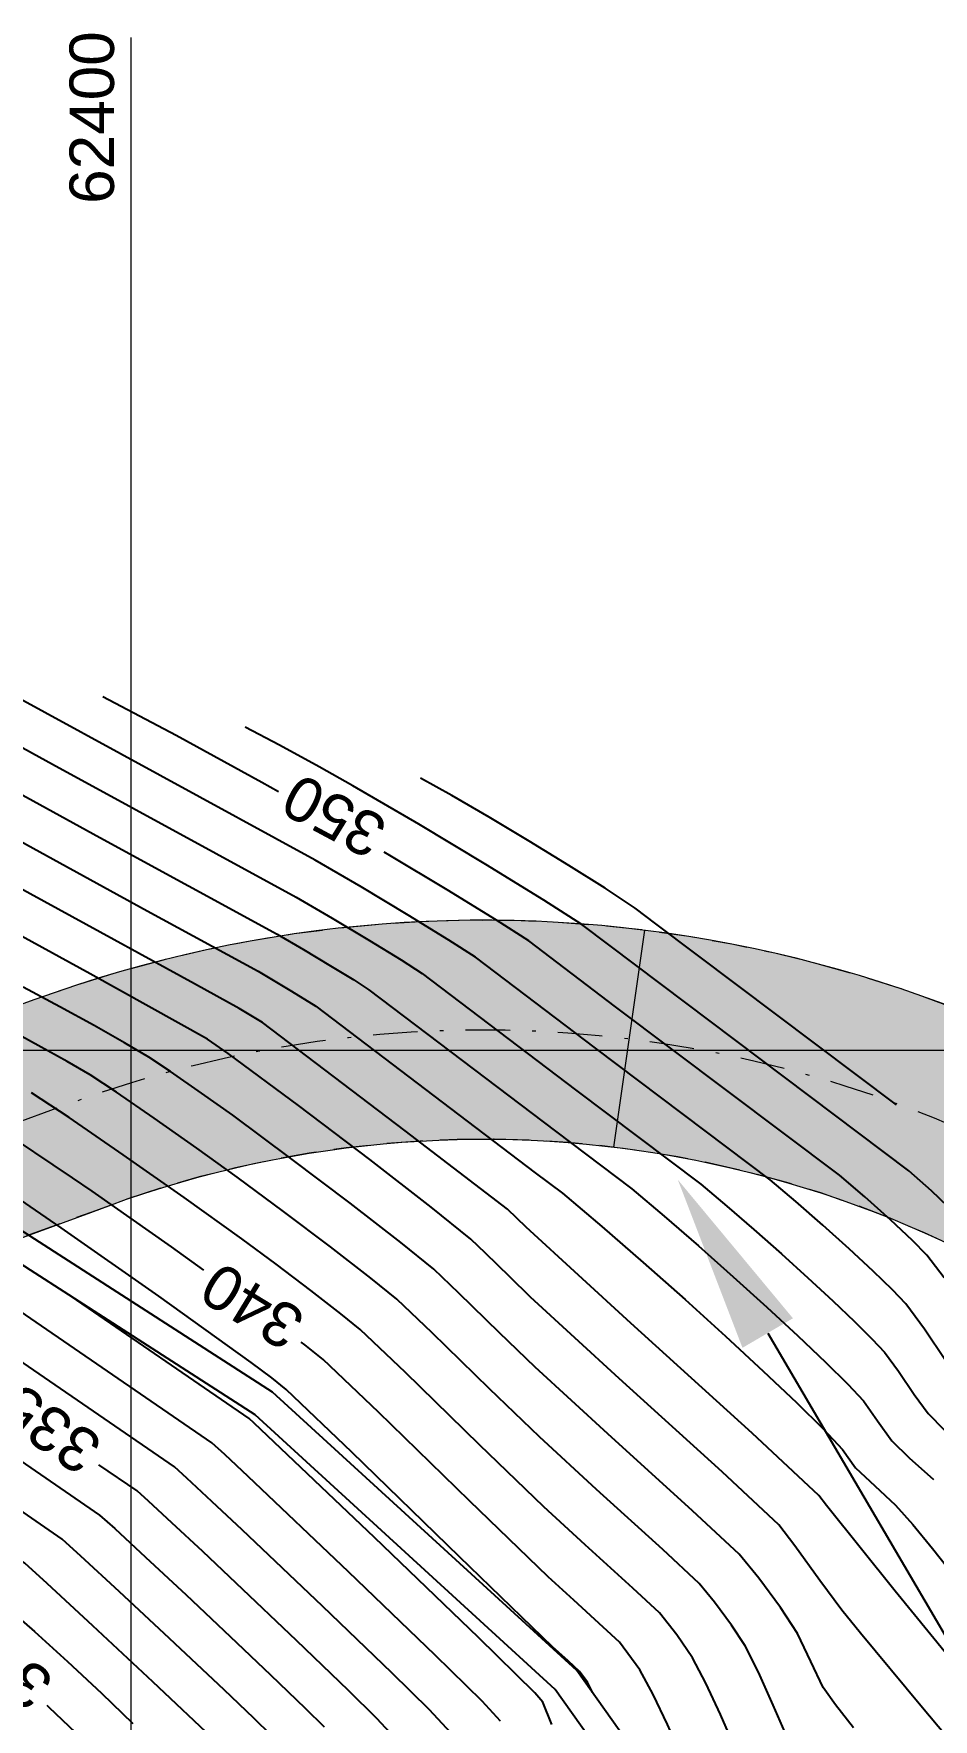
# Model space of a CAD drawing. Extents: x 61466 to 63015, y 108404 to 110397.
# Drawn here: x 62824.94 to 62850.23, y 108731.17 to 108778.59 of the extents above; entities that cross this region are included whole.
import ezdxf
from ezdxf import colors
from ezdxf.entities.mleader import LeaderData, LeaderLine
from ezdxf.enums import TextEntityAlignment as Align
from ezdxf.math import Vec2, Vec3

# ---------------------------------------------------------------- set-up
doc = ezdxf.new("R2010")
doc.units = 0
doc.header["$LTSCALE"] = 1.000015
doc.header["$MEASUREMENT"] = 0
for name, pattern in [('NASCOSTA', [9.525, 6.35, -3.175]), ('TRATTEGGIATA', [0.75, 0.5, -0.25]), ('TRATTOPUNTO2', [0.5, 0.25, -0.125, 0, -0.125])]:
    doc.linetypes.add(name, pattern=pattern)
doc.layers.add('Colori bordi', color=5, linetype='Continuous', plot=False)
doc.layers.add('no_plot', color=5, linetype='Continuous', plot=False)
for name, color, linetype in [('coordinate', 2, 'Continuous'), ('curve livello 5m', 7, 'Continuous'), ('LIN010TR', 2, 'NASCOSTA'), ('LIN025CO', 7, 'Continuous'), ('Strade', 7, 'Continuous'), ('TRATTCOLO-32', 255, 'Continuous')]:
    doc.layers.add(name, color=color, linetype=linetype)
doc.layers.add('LINCOLOROSSO-025', color=10, linetype='Continuous', lineweight=25)
doc.layers.add('LINE035', color=1, linetype='Continuous', lineweight=35)
doc.styles.add('ARIAL', font='arial.ttf')

# ---------------------------------------------------------------- blocks, each defined once
blk = doc.blocks.new('CONTORNO')
at = {"layer": 'Colori bordi', "lineweight": 0, "ltscale": 2}
blk.add_line((-52.772, 122.001), (-51.896, 128.1), dxfattribs=at)
at = {"layer": 'Colori bordi', "lineweight": 0, "ltscale": 2, "flags": 128}
for points in [[(9.426, 101.471, 0.76503), (-27.561, 123.114), (-31.83, 118.918, 0.278191), (-69.079, 126.141), (-85.83, 120.005), (-86.105, 120.756), (-102.99, 114.571), (-98.153, 109.314), (-85.2, 114.059), (-84.427, 113.219), (-89.144, 103.05)], [(-84.307, 97.793), (-77.785, 111.855), (-78.51, 112.191), (-77.184, 115.052, -0.198912), (-74.368, 117.643), (-67.474, 120.163, -0.281645), (-36.074, 114.45, 0.175507), (-40.663, 100.044)]]:
    blk.add_lwpolyline(points, format="xyb", dxfattribs=at)

msp = doc.modelspace()

# ---------------------------------------------------------------- hatches: boundary and pattern name
at = {"layer": 'LINCOLOROSSO-025', "linetype": 'Continuous', "lineweight": 0}
h = msp.add_hatch(color=256, dxfattribs=at)
h.dxf.hatch_style = 1
h.paths.add_polyline_path([(62865.563, 108713.003, 0.139627), (62854.721, 108714.939), (62855.882, 108711.732, -0.082344), (62859.547, 108711.729, -0.072308), (62864.212, 108710.235), (62871.439, 108706.707), (62870.515, 108710.586)])
h.paths.add_polyline_path([(62866.914, 108715.771, 0.099876), (62858.04, 108718.085, 0.064228), (62853.643, 108717.913), (62854.721, 108714.939, -0.139627), (62865.563, 108713.003), (62870.515, 108710.586), (62869.353, 108715.462), (62868.634, 108714.931)])
h.paths.add_polyline_path([(62853.643, 108717.913, 0.034113), (62850.548, 108717.278), (62849.269, 108716.923), (62850.385, 108714.036), (62851.371, 108714.31, -0.042455), (62854.721, 108714.939)])
h.paths.add_polyline_path([(62854.721, 108714.939, 0.042455), (62851.371, 108714.31), (62850.385, 108714.036), (62851.85, 108710.252), (62852.413, 108710.553, -0.082344), (62855.882, 108711.732)])
h.paths.add_polyline_path([(62870.313, 108724.717, 0.030349), (62869.127, 108728.623), (62866.02, 108728.126, -0.035379), (62867.317, 108724.003), (62868.81, 108717.737), (62871.806, 108718.451)])
h.paths.add_polyline_path([(62873.309, 108725.431, 0.026179), (62872.223, 108729.119), (62869.127, 108728.623, -0.030349), (62870.313, 108724.717), (62871.806, 108718.451), (62874.803, 108719.165)])
h.paths.add_polyline_path([(62865.271, 108741.047), (62863.158, 108738.781, -0.088198), (62869.127, 108728.623), (62872.223, 108729.119, 0.094802)])
h.paths.add_polyline_path([(62863.158, 108738.781), (62861.043, 108736.512, -0.080253), (62866.02, 108728.126), (62869.127, 108728.623, 0.088198)])
h.paths.add_polyline_path([(62863.158, 108738.781, 0.017363), (62861.579, 108740.504, 0.039704), (62859.49, 108738.117), (62861.043, 108736.512)])
h.paths.add_polyline_path([(62861.519, 108740.444), (62861.579, 108740.504, 0.015566), (62860.065, 108741.952), (62857.943, 108739.718), (62859.49, 108738.117, -0.038643)])
h.paths.add_polyline_path([(62863.729, 108742.616), (62862.187, 108744.186), (62860.065, 108741.952, -0.015566), (62861.579, 108740.504)])
h.paths.add_polyline_path([(62865.271, 108741.047), (62863.729, 108742.616), (62861.579, 108740.504, -0.017364), (62863.158, 108738.781)])
h.paths.add_polyline_path([(62842.121, 108753.367), (62841.683, 108750.318, -0.153556), (62860.065, 108741.952), (62862.187, 108744.186, 0.153719)])
h.paths.add_polyline_path([(62841.683, 108750.318), (62841.245, 108747.269, -0.15336), (62857.943, 108739.718), (62860.065, 108741.952, 0.153556)])
h.paths.add_polyline_path([(62841.683, 108750.318, 0.118937), (62825.998, 108748.516), (62818.636, 108745.82), (62818.106, 108745.626), (62819.649, 108742.911), (62826.543, 108745.431, -0.122973), (62841.245, 108747.269)])
h.paths.add_polyline_path([(62842.121, 108753.367, 0.119368), (62824.938, 108751.408), (62816.563, 108748.34), (62818.106, 108745.626), (62818.636, 108745.82), (62825.998, 108748.516, -0.118937), (62841.683, 108750.318)])

# ---------------------------------------------------------------- linework, layer by layer
at = {"layer": 'coordinate', "linetype": 'Continuous', "lineweight": 0}
for p, q in [((62827.666, 108778.484), (62827.666, 108698.59)), ((62794.654, 108750), (62912.462, 108750))]:
    msp.add_line(p, q, dxfattribs=at)
at = {"layer": 'curve livello 5m', "color": 2}
msp.add_line((62826.032, 108746.404), (62823.222, 108748.292), dxfattribs=at)
at = {"layer": 'curve livello 5m', "color": 2, "flags": 128}
for points in [[(62831.819, 108757.265), (62831.348, 108757.529), (62828.941, 108758.844), (62826.883, 108759.938)], [(62852.638, 108730.535), (62852.002, 108731.295), (62849.155, 108734.775), (62847.224, 108737.182), (62847.013, 108737.47), (62845.134, 108739.221), (62841.723, 108742.32), (62838.785, 108745.017), (62838.263, 108745.522), (62835.385, 108747.725), (62831.369, 108750.778), (62830.718, 108751.172), (62829.46, 108751.859), (62821.784, 108756.068), (62820.506, 108757.015), (62820.478, 108757.035)], [(62850.537, 108743.588), (62850.049, 108744.229), (62849.644, 108744.641), (62849.023, 108745.224), (62848.301, 108745.871), (62847.592, 108746.478), (62847.592, 108746.478), (62841.298, 108751.218), (62838.856, 108753.074), (62837.947, 108753.657), (62836.56, 108754.507), (62834.953, 108755.469), (62834.788, 108755.565)], [(62829.72, 108743.809), (62828.81, 108744.463), (62826.581, 108746.028), (62826.032, 108746.404)], [(62845.671, 108725.26), (62845.162, 108725.865), (62844.818, 108726.471), (62844.437, 108727.251), (62844.03, 108728.15), (62843.608, 108729.115), (62843.181, 108730.092), (62842.761, 108731.028), (62842.358, 108731.868), (62841.982, 108732.559), (62841.408, 108733.341), (62840.95, 108733.767), (62840.119, 108734.522), (62839.404, 108735.179), (62837.189, 108737.317), (62834.636, 108739.809), (62833.076, 108741.297), (62832.56, 108741.711), (62832.462, 108741.785)], [(62835.226, 108730.513), (62834.585, 108731.199), (62833.791, 108731.98), (62832.326, 108733.389), (62830.629, 108735.004), (62829.69, 108735.889), (62828.825, 108736.697), (62828.166, 108737.306), (62827.843, 108737.596), (62826.772, 108738.332)], [(62825.308, 108731.567), (62825.366, 108731.514), (62826.112, 108730.803), (62826.704, 108730.211), (62826.704, 108730.211), (62830.617, 108725.66), (62831.442, 108724.697), (62831.701, 108724.047), (62832.124, 108722.901), (62832.501, 108721.914), (62832.964, 108720.821), (62833.358, 108719.939), (62833.564, 108719.533), (62833.564, 108719.533), (62833.875, 108719.344), (62834.304, 108719.105)]]:
    msp.add_lwpolyline(points, dxfattribs=at)
at = {"layer": 'LIN010TR', "linetype": 'TRATTOPUNTO2', "lineweight": 0, "ltscale": 5, "flags": 128}
msp.add_lwpolyline([(62792.685, 108736.314), (62818.636, 108745.82), (62825.998, 108748.517, -0.448954), (62870.313, 108724.718), (62882.811, 108672.281)], format="xyb", dxfattribs=at)
at = {"layer": 'LIN025CO', "linetype": 'TRATTEGGIATA', "lineweight": 0, "ltscale": 2, "flags": 128}
msp.add_lwpolyline([(62857.942, 108739.718, 0.281645), (62826.543, 108745.431), (62819.649, 108742.911, 0)], format="xyb", dxfattribs=at)
at = {"layer": 'LIN025CO', "linetype": 'TRATTEGGIATA', "lineweight": 0, "ltscale": 2}
msp.add_arc((62837.574, 108716.914), 36.736, 47.9337, 110.1181, dxfattribs=at)
at = {"layer": 'no_plot', "flags": 128}
for points in [[(62850.57, 108741.265), (62849.985, 108742.146), (62849.456, 108742.862), (62849.084, 108743.251), (62848.536, 108743.782), (62847.865, 108744.405), (62847.124, 108745.074), (62846.366, 108745.739), (62845.644, 108746.351), (62840.734, 108750.049), (62837.359, 108752.615), (62836.61, 108753.095), (62835.467, 108753.795), (62834.143, 108754.588), (62832.848, 108755.344), (62824.139, 108760.104), (62823.711, 108760.338), (62823.156, 108760.749)], [(62838.058, 108731.119), (62837.546, 108731.678), (62836.226, 108732.976), (62833.79, 108735.319), (62830.969, 108738.003), (62830.307, 108738.624), (62829.947, 108738.954), (62820.212, 108745.64), (62819.004, 108746.446), (62818.136, 108746.904), (62817.193, 108747.474), (62816.228, 108748.077), (62815.289, 108748.681), (62814.422, 108749.254), (62813.676, 108749.767), (62813.097, 108750.186), (62812.732, 108750.482), (62812.212, 108751.146), (62811.793, 108751.484), (62810.957, 108752.14), (62805.521, 108756.302), (62802.096, 108758.882)], [(62823.23, 108759.271), (62825.469, 108758.043), (62832.315, 108754.301), (62833.333, 108753.706), (62834.375, 108753.083), (62835.273, 108752.533), (62835.861, 108752.155), (62835.861, 108752.155), (62840.169, 108748.881), (62843.697, 108746.224), (62844.424, 108745.611), (62845.188, 108744.948), (62845.959, 108744.264), (62846.707, 108743.587), (62847.402, 108742.944), (62848.013, 108742.362), (62848.51, 108741.87), (62848.863, 108741.496), (62848.863, 108741.496), (62849.255, 108740.965), (62849.689, 108740.312), (62850.084, 108739.775), (62850.084, 108739.775), (62850.538, 108739.312)], [(62850.642, 108745.596), (62850.181, 108746.042), (62849.539, 108746.605), (62841.863, 108752.386), (62840.353, 108753.533), (62839.284, 108754.219), (62837.653, 108755.218), (62835.762, 108756.35), (62833.913, 108757.43), (62832.966, 108757.963), (62831.844, 108758.576), (62830.885, 108759.086)], [(62822.748, 108758.203), (62826.8, 108755.981), (62831.783, 108753.258), (62832.524, 108752.825), (62833.282, 108752.372), (62833.935, 108751.971), (62834.364, 108751.696), (62834.364, 108751.696), (62839.605, 108747.713), (62841.75, 108746.098), (62842.667, 108745.323), (62843.631, 108744.487), (62844.605, 108743.624), (62845.549, 108742.769), (62846.426, 108741.957), (62847.197, 108741.223), (62847.825, 108740.602), (62848.27, 108740.129), (62848.27, 108740.129), (62848.666, 108739.571), (62849.065, 108739.01), (62849.065, 108739.01), (62849.553, 108738.528), (62850.235, 108737.918)], [(62849.193, 108748.459), (62842.427, 108753.554), (62841.851, 108753.992), (62841.004, 108754.55), (62839.981, 108755.196), (62838.867, 108755.88), (62837.744, 108756.55), (62836.697, 108757.157), (62835.81, 108757.648)], [(62822.266, 108757.136), (62828.13, 108753.92), (62831.25, 108752.215), (62832.189, 108751.66), (62832.866, 108751.237), (62832.866, 108751.237), (62839.04, 108746.545), (62839.802, 108745.971), (62840.91, 108745.035), (62842.075, 108744.025), (62843.25, 108742.983), (62844.391, 108741.95), (62845.45, 108740.97), (62846.381, 108740.083), (62847.139, 108739.334), (62847.677, 108738.763), (62847.677, 108738.763), (62848.046, 108738.244), (62848.588, 108737.738), (62849.172, 108737.198), (62849.172, 108737.198), (62849.653, 108736.653), (62850.208, 108735.976), (62850.816, 108735.209)], [(62851.339, 108729.809), (62849.881, 108731.548), (62848.18, 108733.599), (62847.66, 108734.239), (62847.042, 108735.076), (62846.336, 108736.054), (62845.892, 108736.644), (62844.297, 108738.13), (62841.402, 108740.76), (62838.909, 108743.05), (62838.32, 108743.618), (62837.641, 108744.281), (62837.226, 108744.677), (62836.111, 108745.581), (62834.389, 108746.916), (62832.379, 108748.439), (62830.401, 108749.903), (62829.822, 108750.304), (62826.522, 108752.139), (62821.302, 108755.001)], [(62847.984, 108730.936), (62847.479, 108731.582), (62847.136, 108732.065), (62846.784, 108732.801), (62846.416, 108733.581), (62845.931, 108734.316), (62845.322, 108735.144), (62844.771, 108735.818), (62843.461, 108737.039), (62841.081, 108739.201), (62839.032, 108741.082), (62838.037, 108742.043), (62836.889, 108743.163), (62836.189, 108743.832), (62835.264, 108744.581), (62833.837, 108745.688), (62832.171, 108746.95), (62830.532, 108748.163), (62829.655, 108748.79), (62828.781, 108749.397), (62828.172, 108749.801), (62827.488, 108750.207), (62826.636, 108750.686), (62825.668, 108751.214), (62824.638, 108751.77)], [(62846.126, 108730.67), (62845.725, 108731.573), (62845.315, 108732.499), (62844.938, 108733.24), (62844.558, 108733.816), (62844.081, 108734.464), (62843.65, 108734.992), (62842.624, 108735.949), (62840.761, 108737.641), (62839.156, 108739.114), (62837.754, 108740.468), (62836.138, 108742.045), (62835.151, 108742.987), (62834.418, 108743.581), (62833.285, 108744.46), (62831.963, 108745.461), (62830.662, 108746.423), (62829.526, 108747.24), (62828.328, 108748.081), (62827.262, 108748.812), (62826.522, 108749.298), (62825.879, 108749.678), (62825.066, 108750.131), (62824.147, 108750.63)], [(62844.666, 108730.344), (62844.245, 108731.306), (62843.837, 108732.189), (62843.46, 108732.9), (62843.016, 108733.552), (62842.529, 108734.166), (62841.787, 108734.858), (62840.44, 108736.082), (62839.28, 108737.147), (62837.472, 108738.892), (62835.387, 108740.927), (62834.114, 108742.142), (62833.571, 108742.581), (62832.733, 108743.231), (62831.755, 108743.972), (62830.793, 108744.684), (62829.168, 108745.852), (62827.454, 108747.055), (62825.93, 108748.1), (62824.872, 108748.795)], [(62840.645, 108731.925), (62840.505, 108732.219), (62840.287, 108732.515), (62839.962, 108732.814), (62839.528, 108733.211), (62836.906, 108735.742), (62833.885, 108738.691), (62832.039, 108740.452), (62831.63, 108740.774), (62831.055, 108741.205), (62828.452, 108743.075), (62825.707, 108745.001), (62823.266, 108746.676)], [(62831.625, 108730.72), (62831.128, 108731.204), (62830.289, 108732.004), (62828.755, 108733.449), (62827.343, 108734.769), (62826.267, 108735.765), (62825.738, 108736.239), (62823.259, 108737.942), (62816.04, 108742.759), (62815.43, 108743.104), (62814.733, 108743.471), (62814.159, 108743.752), (62813.186, 108744.127), (62812.046, 108744.533), (62811.822, 108744.626)], [(62836.666, 108730.791), (62836.065, 108731.439), (62835.009, 108732.478), (62833.058, 108734.354), (62830.799, 108736.504), (62829.95, 108737.302), (62829.245, 108737.958), (62828.895, 108738.275), (62820.973, 108743.715)], [(62839.509, 108731.028), (62839.255, 108731.657), (62839.026, 108731.918), (62837.443, 108733.475), (62834.522, 108736.284), (62831.138, 108739.503), (62830.999, 108739.633), (62826.004, 108743.063)], [(62836.564, 108720.18), (62836.304, 108720.298), (62835.831, 108720.57), (62835.211, 108722.279), (62834.329, 108724.74), (62833.94, 108725.775), (62833.741, 108726.283), (62830.25, 108730.36), (62830.144, 108730.481), (62830.119, 108730.505), (62828.288, 108732.23), (62826.602, 108733.806), (62825.317, 108734.995), (62824.686, 108735.56), (62824.021, 108736.017), (62821.318, 108737.82), (62815.968, 108741.359), (62815.172, 108741.805), (62814.452, 108742.068), (62813.695, 108742.296)], [(62815.28, 108740.278), (62815.451, 108740.182), (62816.212, 108739.733), (62816.212, 108739.733), (62817.692, 108738.801), (62819.49, 108737.628), (62821.299, 108736.416), (62822.809, 108735.37), (62822.809, 108735.37), (62823.539, 108734.828), (62824.159, 108734.339), (62824.159, 108734.339), (62824.956, 108733.642), (62825.884, 108732.799), (62826.84, 108731.904), (62827.722, 108731.054)], [(62822.497, 108739.866), (62826.791, 108736.918), (62827.216, 108736.536), (62828.084, 108735.733), (62829.222, 108734.669), (62830.459, 108733.504), (62830.459, 108733.504), (62831.594, 108732.424), (62832.574, 108731.482), (62833.105, 108730.96)]]:
    msp.add_lwpolyline(points, dxfattribs=at)
at = {"layer": 'Strade', "linetype": 'Continuous', "flags": 128}
for points in [[(62887.736, 108696.526), (62883.413, 108698.968), (62880.855, 108700.302), (62877.773, 108701.841), (62875.73, 108703.91), (62874.937, 108707.085), (62870.116, 108712.599), (62863.175, 108718.13), (62855.966, 108722.109), (62849.633, 108724.038), (62845.286, 108725.379), (62840.206, 108732.543), (62831.655, 108740.376), (62820.043, 108747.853), (62813.459, 108752.382), (62806.194, 108757.765), (62801.141, 108760.24)], [(62887.44, 108695.774), (62883.031, 108698.265), (62880.491, 108699.589), (62877.297, 108701.185), (62875.007, 108703.504), (62874.207, 108706.704), (62869.561, 108712.018), (62862.729, 108717.462), (62855.653, 108721.368), (62849.398, 108723.273), (62844.79, 108724.695), (62839.603, 108732.011), (62831.165, 108739.74), (62819.599, 108747.187), (62812.994, 108751.731), (62805.776, 108757.079), (62800.789, 108759.522)]]:
    msp.add_lwpolyline(points, dxfattribs=at)

# ---------------------------------------------------------------- block references
at = {"layer": 'TRATTCOLO-32', "linetype": 'Continuous', "lineweight": 0}
msp.add_blockref('CONTORNO', (62894.017, 108625.268), dxfattribs=at)

# ---------------------------------------------------------------- texts
at = {"layer": 'coordinate', "color": 1, "style": 'ARIAL'}
for s, rotation, p in [('62400', 90, (62827.194, 108778.66)), ('350', 151.7957, (62832.392, 108757.816)), ('340', 148.5869, (62830.162, 108744.081)), ('335', 145.0931, (62824.556, 108740.678)), ('330', 143.0508, (62823.25, 108734.087))]:
    msp.add_text(s, height=1.25, rotation=rotation, dxfattribs=at).set_placement(p, align=Align.RIGHT)

# ---------------------------------------------------------------- next in the draw order: leaders
at = {"layer": 'LINE035', "linetype": 'Continuous', "lineweight": 0}
ml = msp.add_multileader_mtext('Standard', dxfattribs=at)
ml.set_content('CANAUX DE DECHARGE', color=256, style='ARIAL')
ml.set_leader_properties()
ml.build(insert=Vec2(0, 0))
ml.multileader.update_dxf_attribs({"has_text_frame": 1, "text_left_attachment_type": 2, "text_right_attachment_type": 2, "dogleg_length": 0.36, "arrow_head_size": 5, "scale": 10})
ctx = ml.context
ctx.base_point, ctx.scale, ctx.char_height, ctx.arrow_head_size, ctx.landing_gap_size, ctx.plane_origin, ctx.plane_x_axis, ctx.plane_y_axis = Vec3(62824.992, 108630.211), 10, 3.5, 5, 0.9, Vec3(62743.988, 108633.027), Vec3(0, 1), Vec3(-1, 0)
ctx.left_attachment, ctx.right_attachment, ctx.text_align_type = 2, 2, 2
notes = []
notes.append((ctx, [(1, (1, 1, 0), (62824.992, 108692.702), (0, -1), 3.6, [(1, [(62843.047, 108746.352), (62864.211, 108710.236)], 0, [])])]))
ctx.mtext.insert, ctx.mtext.text_direction, ctx.mtext.rotation, ctx.mtext.alignment, ctx.mtext.flow_direction = Vec3(62823.182, 108688.202), Vec3(0, 1), 1.570796, 3, 5
ctx.mtext.has_bg_fill, ctx.mtext.bg_color, ctx.mtext.bg_scale_factor, ctx.mtext.bg_transparency, ctx.mtext.use_window_bg_color = 1, -1073741824, 1.25, 0, 1
for ctx, leaders in notes:
    for number, flags, end, landing, length, lines in leaders:
        leader = LeaderData()
        leader.index, (leader.has_last_leader_line, leader.has_dogleg_vector, leader.attachment_direction) = number, flags
        leader.last_leader_point, leader.dogleg_vector, leader.dogleg_length = Vec3(end), Vec3(landing), length
        for number, points, colour, breaks in lines:
            line = LeaderLine()
            line.index, line.vertices, line.color, line.breaks = number, Vec3.list(points), colors.encode_raw_color(colour), breaks
            leader.lines.append(line)
        ctx.leaders.append(leader)

doc.saveas('drawing.dxf')
